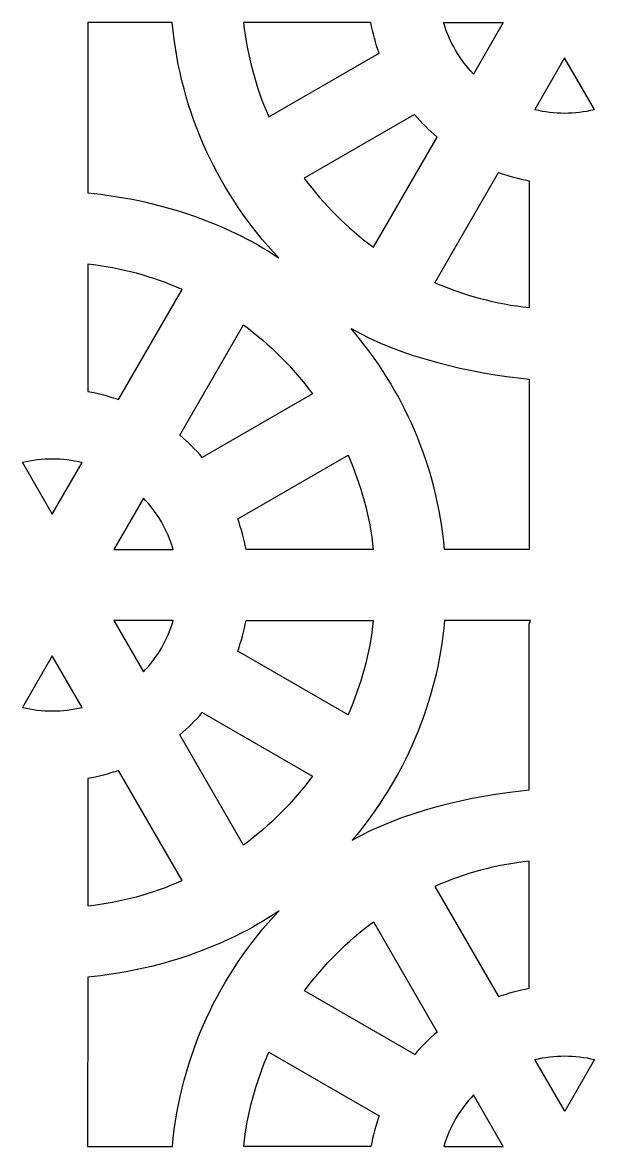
# Model space of a CAD drawing. Header units: centimetres. Extents: x -87 to 87, y -88 to 88.
# Drawn here: x -62.95 to -48.43, y 59.24 to 87.8 of the extents above; entities that cross this region are included whole.
import ezdxf

# ---------------------------------------------------------------- set-up
doc = ezdxf.new("R2010")
doc.units = ezdxf.units.CM
doc.header["$MEASUREMENT"] = 0
doc.layers.add('layer 1', color=7, linetype='Continuous')

msp = doc.modelspace()

# ---------------------------------------------------------------- linework, layer by layer
at = {"layer": 'layer 1', "color": 114}
for points, knots in [([(-61.29479, 87.80214), (-61.29479, 87.80214), (-59.14735, 87.80153), (-59.14735, 87.80153), (-59.14735, 87.80153), (-58.94149, 85.49464), (-57.95179, 83.41292), (-56.4466, 81.82462), (-56.4466, 81.82462), (-57.80169, 82.73239), (-59.58134, 83.31769), (-61.29479, 83.47059), (-61.29479, 83.47059), (-61.29479, 83.47059), (-61.29479, 87.80214), (-61.29479, 87.80214)], [0, 0, 0, 0, 0.2, 0.2, 0.2, 0.2, 0.4, 0.4, 0.4, 0.4, 0.6, 0.6, 0.6, 0.6, 1, 1, 1, 1]), ([(-57.33846, 87.80153), (-57.33846, 87.80153), (-54.10648, 87.80155), (-54.10648, 87.80155), (-54.10648, 87.80155), (-54.0577, 87.53336), (-53.98764, 87.27259), (-53.89791, 87.02114), (-53.89791, 87.02114), (-53.89791, 87.02114), (-56.69733, 85.40488), (-56.69733, 85.40488), (-56.69733, 85.40488), (-57.02588, 86.15208), (-57.24627, 86.95757), (-57.33846, 87.80153)], [0, 0, 0, 0, 0.2, 0.2, 0.2, 0.2, 0.4, 0.4, 0.4, 0.4, 0.6, 0.6, 0.6, 0.6, 1, 1, 1, 1]), ([(-51.50205, 86.4923), (-51.50205, 86.4923), (-50.74616, 87.80153), (-50.74616, 87.80153), (-50.74616, 87.80153), (-50.74616, 87.80153), (-52.25894, 87.80153), (-52.25894, 87.80153), (-52.25894, 87.80153), (-52.11344, 87.30433), (-51.85042, 86.8572), (-51.50205, 86.4923)], [0, 0, 0, 0, 0.25, 0.25, 0.25, 0.25, 0.5, 0.5, 0.5, 0.5, 1, 1, 1, 1]), ([(-49.94363, 85.59155), (-49.94363, 85.59155), (-49.1873, 86.90156), (-49.1873, 86.90156), (-49.1873, 86.90156), (-49.1873, 86.90156), (-48.43092, 85.59153), (-48.43092, 85.59153), (-48.43092, 85.59153), (-48.92568, 85.47154), (-49.44887, 85.47159), (-49.94363, 85.59155)], [0, 0, 0, 0, 0.25, 0.25, 0.25, 0.25, 0.5, 0.5, 0.5, 0.5, 1, 1, 1, 1]), ([(-54.04204, 82.09293), (-54.71144, 82.58555), (-55.3033, 83.17745), (-55.79593, 83.84685), (-55.79593, 83.84685), (-55.79593, 83.84685), (-52.99668, 85.463), (-52.99668, 85.463), (-52.99668, 85.463), (-52.82203, 85.25778), (-52.63107, 85.06685), (-52.42586, 84.89221), (-52.42586, 84.89221), (-52.42586, 84.89221), (-54.04204, 82.09293), (-54.04204, 82.09293)], [0, 0, 0, 0, 0.2, 0.2, 0.2, 0.2, 0.4, 0.4, 0.4, 0.4, 0.6, 0.6, 0.6, 0.6, 1, 1, 1, 1]), ([(-50.86767, 83.99106), (-50.86767, 83.99106), (-52.48388, 81.19173), (-52.48388, 81.19173), (-52.48388, 81.19173), (-51.73668, 80.86317), (-50.93128, 80.64274), (-50.08733, 80.55057), (-50.08733, 80.55057), (-50.08733, 80.55057), (-50.08733, 83.78239), (-50.08733, 83.78239), (-50.08733, 83.78239), (-50.3555, 83.83115), (-50.61623, 83.90133), (-50.86767, 83.99106)], [0, 0, 0, 0, 0.2, 0.2, 0.2, 0.2, 0.4, 0.4, 0.4, 0.4, 0.6, 0.6, 0.6, 0.6, 1, 1, 1, 1]), ([(-60.51438, 78.22106), (-60.76584, 78.31079), (-61.02661, 78.38098), (-61.29482, 78.42976), (-61.29482, 78.42976), (-61.29482, 78.42976), (-61.29479, 81.66172), (-61.29479, 81.66172), (-61.29479, 81.66172), (-60.45083, 81.56955), (-59.64541, 81.34895), (-58.89819, 81.02039), (-58.89819, 81.02039), (-58.89819, 81.02039), (-60.51438, 78.22106), (-60.51438, 78.22106)], [0, 0, 0, 0, 0.2, 0.2, 0.2, 0.2, 0.4, 0.4, 0.4, 0.4, 0.6, 0.6, 0.6, 0.6, 1, 1, 1, 1]), ([(-55.58618, 78.36526), (-56.0788, 79.03469), (-56.67082, 79.62618), (-57.34025, 80.11884), (-57.34025, 80.11884), (-57.34025, 80.11884), (-58.95625, 77.31985), (-58.95625, 77.31985), (-58.95625, 77.31985), (-58.75105, 77.14522), (-58.56013, 76.9543), (-58.38549, 76.74909), (-58.38549, 76.74909), (-58.38549, 76.74909), (-55.58618, 78.36526), (-55.58618, 78.36526)], [0, 0, 0, 0, 0.2, 0.2, 0.2, 0.2, 0.4, 0.4, 0.4, 0.4, 0.6, 0.6, 0.6, 0.6, 1, 1, 1, 1]), ([(-50.08732, 74.41053), (-50.08732, 74.41053), (-50.08731, 78.74154), (-50.08731, 78.74154), (-50.08731, 78.74154), (-51.56025, 78.87299), (-53.38838, 79.32398), (-54.6079, 80.02464), (-54.6079, 80.02464), (-53.28722, 78.48796), (-52.42528, 76.54568), (-52.23475, 74.41053), (-52.23475, 74.41053), (-52.23475, 74.41053), (-50.08732, 74.41053), (-50.08732, 74.41053)], [0, 0, 0, 0, 0.2, 0.2, 0.2, 0.2, 0.4, 0.4, 0.4, 0.4, 0.6, 0.6, 0.6, 0.6, 1, 1, 1, 1]), ([(-61.4384, 76.62064), (-61.4384, 76.62064), (-62.19477, 75.31055), (-62.19477, 75.31055), (-62.19477, 75.31055), (-62.19477, 75.31055), (-62.95109, 76.62064), (-62.95109, 76.62064), (-62.95109, 76.62064), (-62.45641, 76.74056), (-61.93308, 76.74057), (-61.4384, 76.62064)], [0, 0, 0, 0, 0.25, 0.25, 0.25, 0.25, 0.5, 0.5, 0.5, 0.5, 1, 1, 1, 1]), ([(-54.68466, 76.80729), (-54.68466, 76.80729), (-57.48427, 75.19095), (-57.48427, 75.19095), (-57.48427, 75.19095), (-57.39454, 74.93948), (-57.32419, 74.67875), (-57.27542, 74.41053), (-57.27542, 74.41053), (-57.27542, 74.41053), (-54.04363, 74.41053), (-54.04363, 74.41053), (-54.04363, 74.41053), (-54.1358, 75.25451), (-54.35611, 76.06008), (-54.68466, 76.80729)], [0, 0, 0, 0, 0.2, 0.2, 0.2, 0.2, 0.4, 0.4, 0.4, 0.4, 0.6, 0.6, 0.6, 0.6, 1, 1, 1, 1]), ([(-60.63593, 74.41053), (-60.63593, 74.41053), (-59.87999, 75.71983), (-59.87999, 75.71983), (-59.87999, 75.71983), (-59.53163, 75.35494), (-59.26866, 74.90779), (-59.12316, 74.41053), (-59.12316, 74.41053), (-59.12316, 74.41053), (-60.63593, 74.41053), (-60.63593, 74.41053)], [0, 0, 0, 0, 0.25, 0.25, 0.25, 0.25, 0.5, 0.5, 0.5, 0.5, 1, 1, 1, 1]), ([(-60.63588, 72.61055), (-60.63588, 72.61055), (-59.12314, 72.61053), (-59.12314, 72.61053), (-59.12314, 72.61053), (-59.26865, 72.1133), (-59.53165, 71.66619), (-59.87999, 71.30133), (-59.87999, 71.30133), (-59.87999, 71.30133), (-60.63588, 72.61055), (-60.63588, 72.61055)], [0, 0, 0, 0, 0.25, 0.25, 0.25, 0.25, 0.5, 0.5, 0.5, 0.5, 1, 1, 1, 1]), ([(-54.68467, 70.21386), (-54.35612, 70.96105), (-54.13581, 71.76658), (-54.04363, 72.61053), (-54.04363, 72.61053), (-54.04363, 72.61053), (-57.27561, 72.61053), (-57.27561, 72.61053), (-57.27561, 72.61053), (-57.32437, 72.34238), (-57.39454, 72.08166), (-57.48426, 71.83024), (-57.48426, 71.83024), (-57.48426, 71.83024), (-54.68467, 70.21386), (-54.68467, 70.21386)], [0, 0, 0, 0, 0.2, 0.2, 0.2, 0.2, 0.4, 0.4, 0.4, 0.4, 0.6, 0.6, 0.6, 0.6, 1, 1, 1, 1]), ([(-50.08451, 72.5279), (-50.08451, 72.5279), (-50.08449, 68.30441), (-50.08449, 68.30441), (-50.08449, 68.30441), (-51.5508, 68.17356), (-53.36314, 67.72604), (-54.5786, 67.03078), (-54.5786, 67.03078), (-53.27452, 68.562), (-52.42389, 70.49123), (-52.23476, 72.61052), (-52.23476, 72.61052), (-52.23476, 72.61052), (-50.05668, 72.61053), (-50.05668, 72.61053), (-50.05668, 72.61053), (-50.05668, 72.61053), (-50.08451, 72.5279), (-50.08451, 72.5279)], [0, 0, 0, 0, 0.16666667, 0.16666667, 0.16666667, 0.16666667, 0.33333333, 0.33333333, 0.33333333, 0.33333333, 0.5, 0.5, 0.5, 0.5, 0.66666667, 0.66666667, 0.66666667, 0.66666667, 1, 1, 1, 1]), ([(-62.95109, 70.40055), (-62.95109, 70.40055), (-62.19476, 71.71056), (-62.19476, 71.71056), (-62.19476, 71.71056), (-62.19476, 71.71056), (-61.43838, 70.40053), (-61.43838, 70.40053), (-61.43838, 70.40053), (-61.93314, 70.28054), (-62.45633, 70.28059), (-62.95109, 70.40055)], [0, 0, 0, 0, 0.25, 0.25, 0.25, 0.25, 0.5, 0.5, 0.5, 0.5, 1, 1, 1, 1]), ([(-58.95624, 69.70133), (-58.95624, 69.70133), (-57.34003, 66.90194), (-57.34003, 66.90194), (-57.34003, 66.90194), (-56.67063, 67.39456), (-56.07873, 67.98645), (-55.58611, 68.65585), (-55.58611, 68.65585), (-55.58611, 68.65585), (-58.38547, 70.27211), (-58.38547, 70.27211), (-58.38547, 70.27211), (-58.5601, 70.06691), (-58.75103, 69.87597), (-58.95624, 69.70133)], [0, 0, 0, 0, 0.2, 0.2, 0.2, 0.2, 0.4, 0.4, 0.4, 0.4, 0.6, 0.6, 0.6, 0.6, 1, 1, 1, 1]), ([(-61.29479, 65.35949), (-61.29479, 65.35949), (-61.29479, 68.5914), (-61.29479, 68.5914), (-61.29479, 68.5914), (-61.02661, 68.64017), (-60.76585, 68.71034), (-60.5144, 68.80008), (-60.5144, 68.80008), (-60.5144, 68.80008), (-58.89805, 66.00049), (-58.89805, 66.00049), (-58.89805, 66.00049), (-59.64527, 65.67193), (-60.45083, 65.45168), (-61.29479, 65.35949)], [0, 0, 0, 0, 0.2, 0.2, 0.2, 0.2, 0.4, 0.4, 0.4, 0.4, 0.6, 0.6, 0.6, 0.6, 1, 1, 1, 1]), ([(-50.86485, 63.05489), (-50.86485, 63.05489), (-52.48106, 65.85422), (-52.48106, 65.85422), (-52.48106, 65.85422), (-51.73386, 66.18278), (-50.92846, 66.40321), (-50.08451, 66.49538), (-50.08451, 66.49538), (-50.08451, 66.49538), (-50.08451, 63.26356), (-50.08451, 63.26356), (-50.08451, 63.26356), (-50.35268, 63.2148), (-50.61341, 63.14462), (-50.86485, 63.05489)], [0, 0, 0, 0, 0.2, 0.2, 0.2, 0.2, 0.4, 0.4, 0.4, 0.4, 0.6, 0.6, 0.6, 0.6, 1, 1, 1, 1]), ([(-61.29769, 59.24442), (-61.29769, 59.24442), (-61.29559, 63.55047), (-61.29559, 63.55047), (-61.29559, 63.55047), (-59.56036, 63.70517), (-57.80115, 64.30337), (-56.43482, 65.23085), (-56.43482, 65.23085), (-57.94506, 63.64136), (-58.93825, 61.55592), (-59.14453, 59.24442), (-59.14453, 59.24442), (-59.14453, 59.24442), (-61.29769, 59.24442), (-61.29769, 59.24442)], [0, 0, 0, 0, 0.2, 0.2, 0.2, 0.2, 0.4, 0.4, 0.4, 0.4, 0.6, 0.6, 0.6, 0.6, 1, 1, 1, 1]), ([(-54.03922, 64.95302), (-54.70862, 64.4604), (-55.30048, 63.8685), (-55.79311, 63.1991), (-55.79311, 63.1991), (-55.79311, 63.1991), (-52.99386, 61.58295), (-52.99386, 61.58295), (-52.99386, 61.58295), (-52.81921, 61.78817), (-52.62825, 61.9791), (-52.42304, 62.15374), (-52.42304, 62.15374), (-52.42304, 62.15374), (-54.03922, 64.95302), (-54.03922, 64.95302)], [0, 0, 0, 0, 0.2, 0.2, 0.2, 0.2, 0.4, 0.4, 0.4, 0.4, 0.6, 0.6, 0.6, 0.6, 1, 1, 1, 1]), ([(-57.33564, 59.24442), (-57.33564, 59.24442), (-54.10366, 59.2444), (-54.10366, 59.2444), (-54.10366, 59.2444), (-54.05488, 59.51259), (-53.98482, 59.77336), (-53.89509, 60.02481), (-53.89509, 60.02481), (-53.89509, 60.02481), (-56.69451, 61.64107), (-56.69451, 61.64107), (-56.69451, 61.64107), (-57.02306, 60.89387), (-57.24345, 60.08838), (-57.33564, 59.24442)], [0, 0, 0, 0, 0.2, 0.2, 0.2, 0.2, 0.4, 0.4, 0.4, 0.4, 0.6, 0.6, 0.6, 0.6, 1, 1, 1, 1]), ([(-49.94081, 61.4544), (-49.94081, 61.4544), (-49.18448, 60.14439), (-49.18448, 60.14439), (-49.18448, 60.14439), (-49.18448, 60.14439), (-48.4281, 61.45442), (-48.4281, 61.45442), (-48.4281, 61.45442), (-48.92286, 61.57441), (-49.44605, 61.57436), (-49.94081, 61.4544)], [0, 0, 0, 0, 0.25, 0.25, 0.25, 0.25, 0.5, 0.5, 0.5, 0.5, 1, 1, 1, 1]), ([(-51.49923, 60.55365), (-51.49923, 60.55365), (-50.74334, 59.24442), (-50.74334, 59.24442), (-50.74334, 59.24442), (-50.74334, 59.24442), (-52.25612, 59.24442), (-52.25612, 59.24442), (-52.25612, 59.24442), (-52.11062, 59.74162), (-51.8476, 60.18875), (-51.49923, 60.55365)], [0, 0, 0, 0, 0.25, 0.25, 0.25, 0.25, 0.5, 0.5, 0.5, 0.5, 1, 1, 1, 1])]:
    msp.add_open_spline(points, degree=3, knots=knots, dxfattribs=at)
at = {"layer": 'layer 1', "color": 250, "lineweight": 9}
for points, knots in [([(-61.29479, 87.80214), (-61.29479, 87.80214), (-59.14735, 87.80153), (-59.14735, 87.80153), (-59.14735, 87.80153), (-58.94149, 85.49464), (-57.95179, 83.41292), (-56.4466, 81.82462), (-56.4466, 81.82462), (-57.80169, 82.73239), (-59.58134, 83.31769), (-61.29479, 83.47059), (-61.29479, 83.47059), (-61.29479, 83.47059), (-61.29479, 87.80214), (-61.29479, 87.80214)], [0, 0, 0, 0, 0.2, 0.2, 0.2, 0.2, 0.4, 0.4, 0.4, 0.4, 0.6, 0.6, 0.6, 0.6, 1, 1, 1, 1]), ([(-57.33846, 87.80153), (-57.33846, 87.80153), (-54.10648, 87.80155), (-54.10648, 87.80155), (-54.10648, 87.80155), (-54.0577, 87.53336), (-53.98764, 87.27259), (-53.89791, 87.02114), (-53.89791, 87.02114), (-53.89791, 87.02114), (-56.69733, 85.40488), (-56.69733, 85.40488), (-56.69733, 85.40488), (-57.02588, 86.15208), (-57.24627, 86.95757), (-57.33846, 87.80153)], [0, 0, 0, 0, 0.2, 0.2, 0.2, 0.2, 0.4, 0.4, 0.4, 0.4, 0.6, 0.6, 0.6, 0.6, 1, 1, 1, 1]), ([(-51.50205, 86.4923), (-51.50205, 86.4923), (-50.74616, 87.80153), (-50.74616, 87.80153), (-50.74616, 87.80153), (-50.74616, 87.80153), (-52.25894, 87.80153), (-52.25894, 87.80153), (-52.25894, 87.80153), (-52.11344, 87.30433), (-51.85042, 86.8572), (-51.50205, 86.4923)], [0, 0, 0, 0, 0.25, 0.25, 0.25, 0.25, 0.5, 0.5, 0.5, 0.5, 1, 1, 1, 1]), ([(-49.94363, 85.59155), (-49.94363, 85.59155), (-49.1873, 86.90156), (-49.1873, 86.90156), (-49.1873, 86.90156), (-49.1873, 86.90156), (-48.43092, 85.59153), (-48.43092, 85.59153), (-48.43092, 85.59153), (-48.92568, 85.47154), (-49.44887, 85.47159), (-49.94363, 85.59155)], [0, 0, 0, 0, 0.25, 0.25, 0.25, 0.25, 0.5, 0.5, 0.5, 0.5, 1, 1, 1, 1]), ([(-54.04204, 82.09293), (-54.71144, 82.58555), (-55.3033, 83.17745), (-55.79593, 83.84685), (-55.79593, 83.84685), (-55.79593, 83.84685), (-52.99668, 85.463), (-52.99668, 85.463), (-52.99668, 85.463), (-52.82203, 85.25778), (-52.63107, 85.06685), (-52.42586, 84.89221), (-52.42586, 84.89221), (-52.42586, 84.89221), (-54.04204, 82.09293), (-54.04204, 82.09293)], [0, 0, 0, 0, 0.2, 0.2, 0.2, 0.2, 0.4, 0.4, 0.4, 0.4, 0.6, 0.6, 0.6, 0.6, 1, 1, 1, 1]), ([(-50.86767, 83.99106), (-50.86767, 83.99106), (-52.48388, 81.19173), (-52.48388, 81.19173), (-52.48388, 81.19173), (-51.73668, 80.86317), (-50.93128, 80.64274), (-50.08733, 80.55057), (-50.08733, 80.55057), (-50.08733, 80.55057), (-50.08733, 83.78239), (-50.08733, 83.78239), (-50.08733, 83.78239), (-50.3555, 83.83115), (-50.61623, 83.90133), (-50.86767, 83.99106)], [0, 0, 0, 0, 0.2, 0.2, 0.2, 0.2, 0.4, 0.4, 0.4, 0.4, 0.6, 0.6, 0.6, 0.6, 1, 1, 1, 1]), ([(-60.51438, 78.22106), (-60.76584, 78.31079), (-61.02661, 78.38098), (-61.29482, 78.42976), (-61.29482, 78.42976), (-61.29482, 78.42976), (-61.29479, 81.66172), (-61.29479, 81.66172), (-61.29479, 81.66172), (-60.45083, 81.56955), (-59.64541, 81.34895), (-58.89819, 81.02039), (-58.89819, 81.02039), (-58.89819, 81.02039), (-60.51438, 78.22106), (-60.51438, 78.22106)], [0, 0, 0, 0, 0.2, 0.2, 0.2, 0.2, 0.4, 0.4, 0.4, 0.4, 0.6, 0.6, 0.6, 0.6, 1, 1, 1, 1]), ([(-55.58618, 78.36526), (-56.0788, 79.03469), (-56.67082, 79.62618), (-57.34025, 80.11884), (-57.34025, 80.11884), (-57.34025, 80.11884), (-58.95625, 77.31985), (-58.95625, 77.31985), (-58.95625, 77.31985), (-58.75105, 77.14522), (-58.56013, 76.9543), (-58.38549, 76.74909), (-58.38549, 76.74909), (-58.38549, 76.74909), (-55.58618, 78.36526), (-55.58618, 78.36526)], [0, 0, 0, 0, 0.2, 0.2, 0.2, 0.2, 0.4, 0.4, 0.4, 0.4, 0.6, 0.6, 0.6, 0.6, 1, 1, 1, 1]), ([(-50.08732, 74.41053), (-50.08732, 74.41053), (-50.08731, 78.74154), (-50.08731, 78.74154), (-50.08731, 78.74154), (-51.56025, 78.87299), (-53.38838, 79.32398), (-54.6079, 80.02464), (-54.6079, 80.02464), (-53.28722, 78.48796), (-52.42528, 76.54568), (-52.23475, 74.41053), (-52.23475, 74.41053), (-52.23475, 74.41053), (-50.08732, 74.41053), (-50.08732, 74.41053)], [0, 0, 0, 0, 0.2, 0.2, 0.2, 0.2, 0.4, 0.4, 0.4, 0.4, 0.6, 0.6, 0.6, 0.6, 1, 1, 1, 1]), ([(-61.4384, 76.62064), (-61.4384, 76.62064), (-62.19477, 75.31055), (-62.19477, 75.31055), (-62.19477, 75.31055), (-62.19477, 75.31055), (-62.95109, 76.62064), (-62.95109, 76.62064), (-62.95109, 76.62064), (-62.45641, 76.74056), (-61.93308, 76.74057), (-61.4384, 76.62064)], [0, 0, 0, 0, 0.25, 0.25, 0.25, 0.25, 0.5, 0.5, 0.5, 0.5, 1, 1, 1, 1]), ([(-54.68466, 76.80729), (-54.68466, 76.80729), (-57.48427, 75.19095), (-57.48427, 75.19095), (-57.48427, 75.19095), (-57.39454, 74.93948), (-57.32419, 74.67875), (-57.27542, 74.41053), (-57.27542, 74.41053), (-57.27542, 74.41053), (-54.04363, 74.41053), (-54.04363, 74.41053), (-54.04363, 74.41053), (-54.1358, 75.25451), (-54.35611, 76.06008), (-54.68466, 76.80729)], [0, 0, 0, 0, 0.2, 0.2, 0.2, 0.2, 0.4, 0.4, 0.4, 0.4, 0.6, 0.6, 0.6, 0.6, 1, 1, 1, 1]), ([(-60.63593, 74.41053), (-60.63593, 74.41053), (-59.87999, 75.71983), (-59.87999, 75.71983), (-59.87999, 75.71983), (-59.53163, 75.35494), (-59.26866, 74.90779), (-59.12316, 74.41053), (-59.12316, 74.41053), (-59.12316, 74.41053), (-60.63593, 74.41053), (-60.63593, 74.41053)], [0, 0, 0, 0, 0.25, 0.25, 0.25, 0.25, 0.5, 0.5, 0.5, 0.5, 1, 1, 1, 1]), ([(-60.63588, 72.61055), (-60.63588, 72.61055), (-59.12314, 72.61053), (-59.12314, 72.61053), (-59.12314, 72.61053), (-59.26865, 72.1133), (-59.53165, 71.66619), (-59.87999, 71.30133), (-59.87999, 71.30133), (-59.87999, 71.30133), (-60.63588, 72.61055), (-60.63588, 72.61055)], [0, 0, 0, 0, 0.25, 0.25, 0.25, 0.25, 0.5, 0.5, 0.5, 0.5, 1, 1, 1, 1]), ([(-54.68467, 70.21386), (-54.35612, 70.96105), (-54.13581, 71.76658), (-54.04363, 72.61053), (-54.04363, 72.61053), (-54.04363, 72.61053), (-57.27561, 72.61053), (-57.27561, 72.61053), (-57.27561, 72.61053), (-57.32437, 72.34238), (-57.39454, 72.08166), (-57.48426, 71.83024), (-57.48426, 71.83024), (-57.48426, 71.83024), (-54.68467, 70.21386), (-54.68467, 70.21386)], [0, 0, 0, 0, 0.2, 0.2, 0.2, 0.2, 0.4, 0.4, 0.4, 0.4, 0.6, 0.6, 0.6, 0.6, 1, 1, 1, 1]), ([(-50.08451, 72.5279), (-50.08451, 72.5279), (-50.08449, 68.30441), (-50.08449, 68.30441), (-50.08449, 68.30441), (-51.5508, 68.17356), (-53.36314, 67.72604), (-54.5786, 67.03078), (-54.5786, 67.03078), (-53.27452, 68.562), (-52.42389, 70.49123), (-52.23476, 72.61052), (-52.23476, 72.61052), (-52.23476, 72.61052), (-50.05668, 72.61053), (-50.05668, 72.61053)], [0, 0, 0, 0, 0.2, 0.2, 0.2, 0.2, 0.4, 0.4, 0.4, 0.4, 0.6, 0.6, 0.6, 0.6, 1, 1, 1, 1]), ([(-62.95109, 70.40055), (-62.95109, 70.40055), (-62.19476, 71.71056), (-62.19476, 71.71056), (-62.19476, 71.71056), (-62.19476, 71.71056), (-61.43838, 70.40053), (-61.43838, 70.40053), (-61.43838, 70.40053), (-61.93314, 70.28054), (-62.45633, 70.28059), (-62.95109, 70.40055)], [0, 0, 0, 0, 0.25, 0.25, 0.25, 0.25, 0.5, 0.5, 0.5, 0.5, 1, 1, 1, 1]), ([(-58.95624, 69.70133), (-58.95624, 69.70133), (-57.34003, 66.90194), (-57.34003, 66.90194), (-57.34003, 66.90194), (-56.67063, 67.39456), (-56.07873, 67.98645), (-55.58611, 68.65585), (-55.58611, 68.65585), (-55.58611, 68.65585), (-58.38547, 70.27211), (-58.38547, 70.27211), (-58.38547, 70.27211), (-58.5601, 70.06691), (-58.75103, 69.87597), (-58.95624, 69.70133)], [0, 0, 0, 0, 0.2, 0.2, 0.2, 0.2, 0.4, 0.4, 0.4, 0.4, 0.6, 0.6, 0.6, 0.6, 1, 1, 1, 1]), ([(-61.29479, 65.35949), (-61.29479, 65.35949), (-61.29479, 68.5914), (-61.29479, 68.5914), (-61.29479, 68.5914), (-61.02661, 68.64017), (-60.76585, 68.71034), (-60.5144, 68.80008), (-60.5144, 68.80008), (-60.5144, 68.80008), (-58.89805, 66.00049), (-58.89805, 66.00049), (-58.89805, 66.00049), (-59.64527, 65.67193), (-60.45083, 65.45168), (-61.29479, 65.35949)], [0, 0, 0, 0, 0.2, 0.2, 0.2, 0.2, 0.4, 0.4, 0.4, 0.4, 0.6, 0.6, 0.6, 0.6, 1, 1, 1, 1]), ([(-50.86485, 63.05489), (-50.86485, 63.05489), (-52.48106, 65.85422), (-52.48106, 65.85422), (-52.48106, 65.85422), (-51.73386, 66.18278), (-50.92846, 66.40321), (-50.08451, 66.49538), (-50.08451, 66.49538), (-50.08451, 66.49538), (-50.08451, 63.26356), (-50.08451, 63.26356), (-50.08451, 63.26356), (-50.35268, 63.2148), (-50.61341, 63.14462), (-50.86485, 63.05489)], [0, 0, 0, 0, 0.2, 0.2, 0.2, 0.2, 0.4, 0.4, 0.4, 0.4, 0.6, 0.6, 0.6, 0.6, 1, 1, 1, 1]), ([(-61.29769, 59.24442), (-61.29769, 59.24442), (-61.29559, 63.55047), (-61.29559, 63.55047), (-61.29559, 63.55047), (-59.56036, 63.70517), (-57.80115, 64.30337), (-56.43482, 65.23085), (-56.43482, 65.23085), (-57.94506, 63.64136), (-58.93825, 61.55592), (-59.14453, 59.24442), (-59.14453, 59.24442), (-59.14453, 59.24442), (-61.29769, 59.24442), (-61.29769, 59.24442)], [0, 0, 0, 0, 0.2, 0.2, 0.2, 0.2, 0.4, 0.4, 0.4, 0.4, 0.6, 0.6, 0.6, 0.6, 1, 1, 1, 1]), ([(-54.03922, 64.95302), (-54.70862, 64.4604), (-55.30048, 63.8685), (-55.79311, 63.1991), (-55.79311, 63.1991), (-55.79311, 63.1991), (-52.99386, 61.58295), (-52.99386, 61.58295), (-52.99386, 61.58295), (-52.81921, 61.78817), (-52.62825, 61.9791), (-52.42304, 62.15374), (-52.42304, 62.15374), (-52.42304, 62.15374), (-54.03922, 64.95302), (-54.03922, 64.95302)], [0, 0, 0, 0, 0.2, 0.2, 0.2, 0.2, 0.4, 0.4, 0.4, 0.4, 0.6, 0.6, 0.6, 0.6, 1, 1, 1, 1]), ([(-57.33564, 59.24442), (-57.33564, 59.24442), (-54.10366, 59.2444), (-54.10366, 59.2444), (-54.10366, 59.2444), (-54.05488, 59.51259), (-53.98482, 59.77336), (-53.89509, 60.02481), (-53.89509, 60.02481), (-53.89509, 60.02481), (-56.69451, 61.64107), (-56.69451, 61.64107), (-56.69451, 61.64107), (-57.02306, 60.89387), (-57.24345, 60.08838), (-57.33564, 59.24442)], [0, 0, 0, 0, 0.2, 0.2, 0.2, 0.2, 0.4, 0.4, 0.4, 0.4, 0.6, 0.6, 0.6, 0.6, 1, 1, 1, 1]), ([(-49.94081, 61.4544), (-49.94081, 61.4544), (-49.18448, 60.14439), (-49.18448, 60.14439), (-49.18448, 60.14439), (-49.18448, 60.14439), (-48.4281, 61.45442), (-48.4281, 61.45442), (-48.4281, 61.45442), (-48.92286, 61.57441), (-49.44605, 61.57436), (-49.94081, 61.4544)], [0, 0, 0, 0, 0.25, 0.25, 0.25, 0.25, 0.5, 0.5, 0.5, 0.5, 1, 1, 1, 1]), ([(-51.49923, 60.55365), (-51.49923, 60.55365), (-50.74334, 59.24442), (-50.74334, 59.24442), (-50.74334, 59.24442), (-50.74334, 59.24442), (-52.25612, 59.24442), (-52.25612, 59.24442), (-52.25612, 59.24442), (-52.11062, 59.74162), (-51.8476, 60.18875), (-51.49923, 60.55365)], [0, 0, 0, 0, 0.25, 0.25, 0.25, 0.25, 0.5, 0.5, 0.5, 0.5, 1, 1, 1, 1])]:
    msp.add_open_spline(points, degree=3, knots=knots, dxfattribs=at)

doc.saveas('drawing.dxf')
